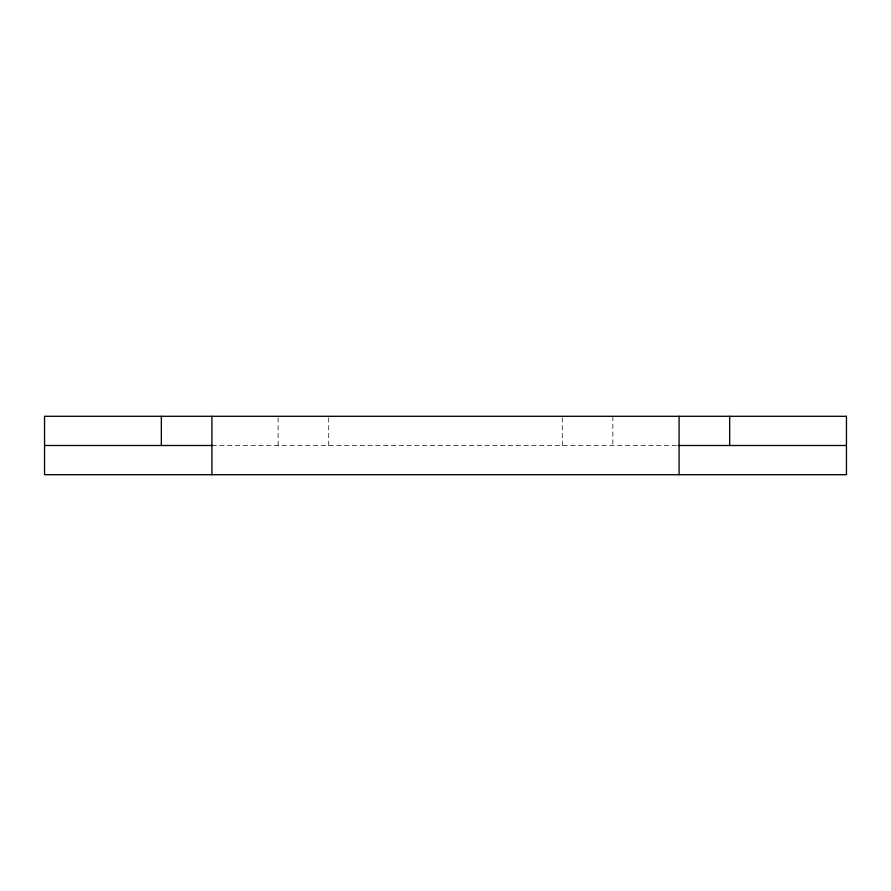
<?xml version="1.0" encoding="UTF-8"?>
<svg xmlns="http://www.w3.org/2000/svg" width="891" height="891" viewBox="0 0 891 891"><rect width="100%" height="100%" fill="white"/><g stroke="black" fill="none" stroke-linecap="round" stroke-linejoin="round"><path stroke-width="0.67" stroke-dasharray="4.46 3.34" d="M211.913 445.5L679.087 445.5M612.863 416.297L612.863 445.5M562.288 417.69L562.288 445.5M328.712 417.69L328.712 445.5M278.137 417.69L278.137 445.5"/><path stroke-width="1.34" d="M44.55 445.5L212.782 445.5M678.218 445.5L846.45 445.5M729.662 416.297L729.662 445.5M679.087 416.297L679.087 474.703M211.913 416.297L211.913 474.703M161.338 416.297L161.338 445.5M846.45 416.297L44.55 416.297L44.55 474.703L846.45 474.703L846.45 416.297"/></g></svg>
